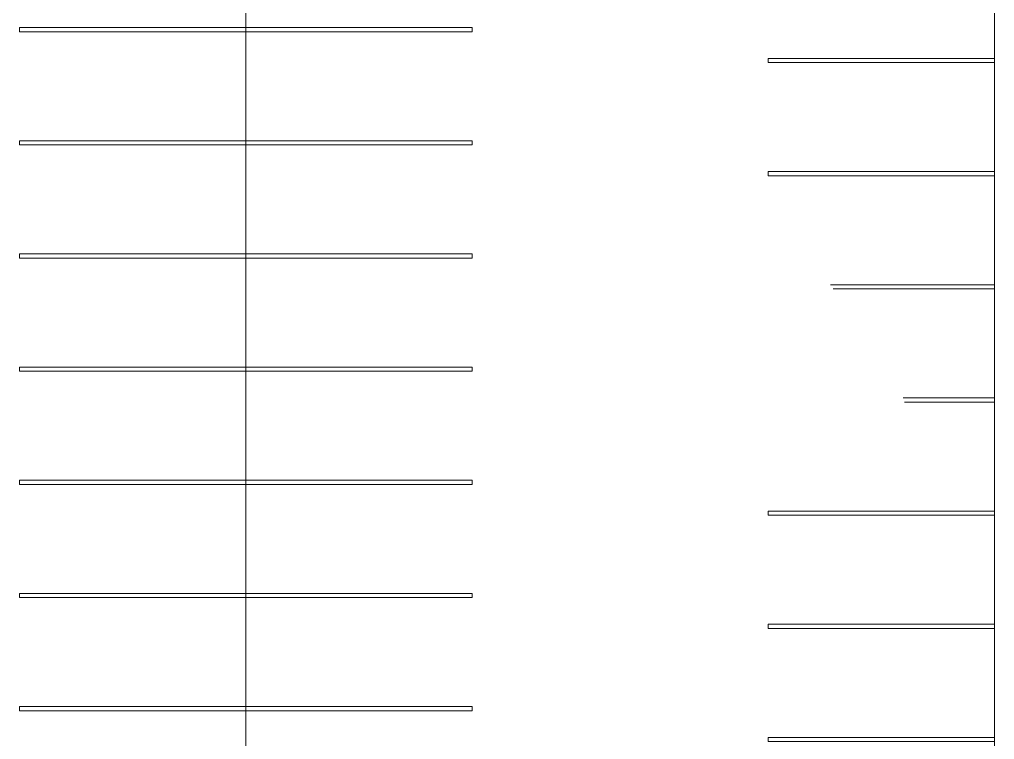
# Model space of a CAD drawing. Header units: metres. Extents: x -55 to 260, y -121 to 64.
# Drawn here: x 212.87 to 236.57, y -7.91 to 9.59 of the extents above; entities that cross this region are included whole.
import ezdxf

# ---------------------------------------------------------------- set-up
doc = ezdxf.new("R2010")
doc.units = ezdxf.units.M
for name, color, linetype, lineweight in [('0-1', 7, 'Continuous', 5), ('45ESTAC-1', 253, 'Continuous', 5), ('70LINEA-1', 254, 'Continuous', 5)]:
    doc.layers.add(name, color=color, linetype=linetype, lineweight=lineweight)

# ---------------------------------------------------------------- blocks, each defined once
blk = doc.blocks.new('Parking Lot - Single - Single-V116-A1 _ A700')
at = {"layer": '70LINEA-1'}
for p, q in [((218.372, 12.04), (218.372, 9.39)), ((223.872, 9.39), (218.373, 9.39)), ((218.373, 9.39), (218.373, 9.29)), ((218.373, 9.29), (223.872, 9.29)), ((223.872, 9.29), (223.872, 9.39))]:
    blk.add_line(p, q, dxfattribs=at)
blk = doc.blocks.new('Parking Lot - Single - Single-V117-A1 _ A700')
at = {"layer": '70LINEA-1'}
for p, q in [((218.372, 9.29), (218.372, 6.64)), ((223.872, 6.64), (218.373, 6.64)), ((218.373, 6.64), (218.373, 6.54)), ((223.872, 6.54), (223.872, 6.64)), ((218.373, 6.54), (223.872, 6.54))]:
    blk.add_line(p, q, dxfattribs=at)
blk = doc.blocks.new('Parking Lot - Single - Single-V118-A1 _ A700')
at = {"layer": '70LINEA-1'}
for p, q in [((218.372, 3.79), (218.372, 1.14)), ((223.872, 1.14), (218.373, 1.14)), ((218.373, 1.14), (218.373, 1.04)), ((218.373, 1.04), (223.872, 1.04)), ((223.872, 1.04), (223.872, 1.14))]:
    blk.add_line(p, q, dxfattribs=at)
blk = doc.blocks.new('Parking Lot - Single - Single-V119-A1 _ A700')
at = {"layer": '70LINEA-1'}
for p, q in [((218.372, 1.04), (218.372, -1.61)), ((218.372, -1.61), (223.872, -1.61)), ((223.872, -1.61), (218.373, -1.61)), ((218.373, -1.61), (218.373, -1.71)), ((223.872, -1.71), (223.872, -1.61)), ((223.872, -1.61), (223.872, -1.61)), ((218.372, -1.71), (218.373, -1.71)), ((218.373, -1.71), (223.872, -1.71))]:
    blk.add_line(p, q, dxfattribs=at)
blk = doc.blocks.new('Parking Lot - Single - Single-V120-A1 _ A700')
at = {"layer": '70LINEA-1'}
for p, q in [((218.372, -1.71), (218.372, -4.36)), ((218.372, -4.36), (223.872, -4.36)), ((218.372, -4.46), (218.373, -4.46)), ((223.872, -4.36), (218.373, -4.36)), ((218.373, -4.36), (218.373, -4.46)), ((218.373, -4.46), (223.872, -4.46)), ((223.872, -4.46), (223.872, -4.36)), ((223.872, -4.36), (223.872, -4.36))]:
    blk.add_line(p, q, dxfattribs=at)
blk = doc.blocks.new('Parking Lot - Single - Single-V121-A1 _ A700')
at = {"layer": '70LINEA-1'}
for p, q in [((218.372, -7.49), (218.372, -9.857)), ((218.372, -9.857), (218.373, -9.857)), ((223.872, -9.857), (218.373, -9.857)), ((218.373, -9.857), (218.373, -9.957)), ((223.872, -9.957), (223.872, -9.857)), ((223.872, -9.857), (223.872, -9.857)), ((218.373, -9.957), (223.872, -9.957))]:
    blk.add_line(p, q, dxfattribs=at)
blk = doc.blocks.new('Parking Lot - Single - Single-V150-A1 _ A700')
at = {"layer": '70LINEA-1'}
for p, q in [((218.372, 12.14), (212.873, 12.14)), ((212.873, 12.14), (212.873, 12.04)), ((212.873, 12.04), (212.873, 12.14)), ((212.873, 12.14), (212.873, 12.14)), ((218.372, 12.04), (218.372, 12.14)), ((212.873, 12.04), (218.372, 12.04)), ((218.372, 12.04), (212.873, 12.04)), ((212.873, 12.04), (212.873, 12.04)), ((218.372, 9.39), (218.372, 12.04)), ((218.372, 12.04), (218.372, 12.04))]:
    blk.add_line(p, q, dxfattribs=at)
blk = doc.blocks.new('Parking Lot - Single - Single-V151-A1 _ A700')
at = {"layer": '70LINEA-1'}
for p, q in [((218.372, 9.39), (212.873, 9.39)), ((212.873, 9.39), (212.873, 9.29)), ((212.873, 9.29), (212.873, 9.39)), ((212.873, 9.39), (212.873, 9.39)), ((212.873, 9.29), (218.372, 9.29)), ((212.873, 9.29), (212.873, 9.29)), ((218.372, 9.29), (218.372, 9.39)), ((218.372, 6.64), (218.372, 9.29))]:
    blk.add_line(p, q, dxfattribs=at)
blk = doc.blocks.new('Parking Lot - Single - Single-V152-A1 _ A700')
at = {"layer": '70LINEA-1'}
for p, q in [((218.372, 3.89), (212.873, 3.89)), ((212.873, 3.89), (212.873, 3.79)), ((212.873, 3.79), (212.873, 3.89)), ((212.873, 3.89), (212.873, 3.89)), ((218.372, 3.79), (218.372, 3.89)), ((212.873, 3.79), (218.372, 3.79)), ((212.873, 3.79), (212.873, 3.79)), ((218.372, 1.14), (218.372, 3.79))]:
    blk.add_line(p, q, dxfattribs=at)
blk = doc.blocks.new('Parking Lot - Single - Single-V153-A1 _ A700')
at = {"layer": '70LINEA-1'}
for p, q in [((218.372, 1.14), (212.873, 1.14)), ((212.873, 1.14), (212.873, 1.04)), ((212.873, 1.04), (212.873, 1.14)), ((212.873, 1.14), (212.873, 1.14)), ((212.873, 1.04), (218.372, 1.04)), ((212.873, 1.04), (212.873, 1.04)), ((218.372, 1.04), (218.372, 1.14)), ((218.372, -1.61), (218.372, 1.04))]:
    blk.add_line(p, q, dxfattribs=at)
blk = doc.blocks.new('Parking Lot - Single - Single-V154-A1 _ A700')
at = {"layer": '70LINEA-1'}
for p, q in [((218.372, -1.61), (212.873, -1.61)), ((212.873, -1.61), (212.873, -1.71)), ((212.873, -1.71), (212.873, -1.61)), ((212.873, -1.61), (218.372, -1.61)), ((212.873, -1.61), (212.873, -1.61)), ((218.372, -1.71), (218.372, -1.61)), ((218.372, -1.61), (218.372, -1.61)), ((212.873, -1.71), (218.372, -1.71)), ((212.873, -1.71), (212.873, -1.71)), ((218.372, -4.36), (218.372, -1.71))]:
    blk.add_line(p, q, dxfattribs=at)
blk = doc.blocks.new('Parking Lot - Single - Single-V155-A1 _ A700')
at = {"layer": '70LINEA-1'}
for p, q in [((218.372, -4.36), (212.873, -4.36)), ((212.873, -4.36), (212.873, -4.46)), ((212.873, -4.36), (212.873, -4.36)), ((212.873, -4.46), (218.372, -4.46)), ((212.873, -4.46), (212.873, -4.46)), ((214.872, -4.36), (218.372, -4.36)), ((218.372, -4.46), (218.372, -4.36)), ((218.372, -4.36), (218.372, -4.36)), ((218.372, -7.11), (218.372, -4.46))]:
    blk.add_line(p, q, dxfattribs=at)
blk = doc.blocks.new('Parking Lot - Single - Single-V156-A1 _ A700')
at = {"layer": '70LINEA-1'}
for p, q in [((218.372, -7.11), (212.873, -7.11)), ((212.873, -7.11), (212.873, -7.21)), ((212.873, -7.11), (212.873, -7.11)), ((212.873, -7.21), (218.372, -7.21)), ((212.873, -7.21), (212.873, -7.21)), ((217.622, -7.11), (218.372, -7.11)), ((218.372, -7.21), (218.372, -7.11)), ((218.372, -7.11), (218.372, -7.11)), ((218.372, -7.86), (218.372, -7.21))]:
    blk.add_line(p, q, dxfattribs=at)
blk = doc.blocks.new('Parking Lot - Single - Single-V178-A1 _ A700')
at = {"layer": '70LINEA-1'}
for p, q in [((236.572, 8.641), (231.072, 8.641)), ((231.072, 8.641), (231.072, 8.541)), ((231.072, 8.641), (231.072, 8.641)), ((231.072, 8.541), (236.572, 8.541)), ((231.259, 8.641), (236.572, 8.641)), ((236.572, 8.541), (236.572, 8.641)), ((236.572, 8.641), (236.572, 8.641)), ((236.572, 5.891), (236.572, 8.541))]:
    blk.add_line(p, q, dxfattribs=at)
blk = doc.blocks.new('Parking Lot - Single - Single-V179-A1 _ A700')
at = {"layer": '70LINEA-1'}
for p, q in [((236.572, 5.891), (231.072, 5.891)), ((231.072, 5.891), (231.072, 5.791)), ((231.072, 5.791), (236.572, 5.791)), ((233.019, 5.891), (236.572, 5.891)), ((236.572, 5.791), (236.572, 5.891)), ((236.572, 5.891), (236.572, 5.891)), ((236.572, 3.141), (236.572, 5.791))]:
    blk.add_line(p, q, dxfattribs=at)
blk = doc.blocks.new('Parking Lot - Single - Single-V180-A1 _ A700')
at = {"layer": '70LINEA-1'}
for p, q in [((236.572, 3.141), (232.589, 3.141)), ((234.779, 3.141), (236.572, 3.141)), ((236.572, 3.041), (236.572, 3.141)), ((236.572, 3.141), (236.572, 3.141)), ((232.653, 3.041), (236.572, 3.041)), ((236.572, 0.391), (236.572, 3.041))]:
    blk.add_line(p, q, dxfattribs=at)
blk = doc.blocks.new('Parking Lot - Single - Single-V181-A1 _ A700')
at = {"layer": '70LINEA-1'}
for p, q in [((236.572, 0.391), (234.349, 0.391)), ((234.382, 0.291), (236.572, 0.291)), ((236.539, 0.391), (236.572, 0.391)), ((236.572, 0.291), (236.572, 0.391)), ((236.572, 0.391), (236.572, 0.391)), ((236.572, -2.359), (236.572, 0.291))]:
    blk.add_line(p, q, dxfattribs=at)
blk = doc.blocks.new('Parking Lot - Single - Single-V182-A1 _ A700')
at = {"layer": '70LINEA-1'}
for p, q in [((231.072, -2.459), (231.072, -2.359)), ((231.072, -2.359), (236.572, -2.359)), ((231.072, -2.359), (231.073, -2.359)), ((236.572, -2.359), (231.073, -2.359)), ((231.073, -2.359), (231.073, -2.459)), ((236.572, -2.459), (236.572, -2.359)), ((236.572, -2.359), (236.572, -2.359)), ((231.073, -2.459), (231.072, -2.459)), ((231.073, -2.459), (236.572, -2.459)), ((236.572, -5.109), (236.572, -2.459))]:
    blk.add_line(p, q, dxfattribs=at)
blk = doc.blocks.new('22011_AR_rvt-1-A1 _ A700')
at = {"layer": '70LINEA-1'}
for p, q in [((236.572, 10.34), (236.572, 8.641)), ((236.572, 8.541), (236.572, 5.891)), ((236.572, 5.791), (236.572, 3.141)), ((236.572, 3.041), (236.572, 0.391)), ((236.572, 0.291), (236.572, -2.359)), ((236.572, -2.459), (236.572, -5.109)), ((236.572, -5.209), (236.572, -7.859))]:
    blk.add_line(p, q, dxfattribs=at)
at = {"layer": '45ESTAC-1'}
for name, p in [('Parking Lot - Single - Single-V150-A1 _ A700', (0, 0)), ('Parking Lot - Single - Single-V116-A1 _ A700', (0, 0)), ('Parking Lot - Single - Single-V151-A1 _ A700', (0, 0)), ('Parking Lot - Single - Single-V117-A1 _ A700', (0, 0)), ('Parking Lot - Single - Single-V178-A1 _ A700', (0, 0)), ('Parking Lot - Single - Single-V151-A1 _ A700', (0, -2.75)), ('Parking Lot - Single - Single-V117-A1 _ A700', (0, -2.75)), ('Parking Lot - Single - Single-V179-A1 _ A700', (0, 0)), ('Parking Lot - Single - Single-V152-A1 _ A700', (0, 0)), ('Parking Lot - Single - Single-V118-A1 _ A700', (0, 0)), ('Parking Lot - Single - Single-V180-A1 _ A700', (0, 0)), ('Parking Lot - Single - Single-V153-A1 _ A700', (0, 0)), ('Parking Lot - Single - Single-V119-A1 _ A700', (0, 0)), ('Parking Lot - Single - Single-V181-A1 _ A700', (0, 0)), ('Parking Lot - Single - Single-V154-A1 _ A700', (0, 0)), ('Parking Lot - Single - Single-V120-A1 _ A700', (0, 0)), ('Parking Lot - Single - Single-V182-A1 _ A700', (0, 0)), ('Parking Lot - Single - Single-V155-A1 _ A700', (0, 0)), ('Parking Lot - Single - Single-V120-A1 _ A700', (0, -2.75)), ('Parking Lot - Single - Single-V182-A1 _ A700', (0, -2.75)), ('Parking Lot - Single - Single-V156-A1 _ A700', (0, 0)), ('Parking Lot - Single - Single-V121-A1 _ A700', (0, 0)), ('Parking Lot - Single - Single-V182-A1 _ A700', (0, -5.5))]:
    blk.add_blockref(name, p, dxfattribs=at)
blk = doc.blocks.new('Parking Lot - Single - Single-V514-A1 _ A700')
at = {"layer": '70LINEA-1'}
for p, q in [((218.372, 12.04), (218.372, 9.39)), ((223.872, 9.39), (218.373, 9.39)), ((218.373, 9.39), (218.373, 9.29)), ((218.373, 9.29), (223.872, 9.29)), ((223.872, 9.29), (223.872, 9.39))]:
    blk.add_line(p, q, dxfattribs=at)
blk = doc.blocks.new('Parking Lot - Single - Single-V515-A1 _ A700')
at = {"layer": '70LINEA-1'}
for p, q in [((218.372, 9.29), (218.372, 6.64)), ((223.872, 6.64), (218.373, 6.64)), ((218.373, 6.64), (218.373, 6.54)), ((223.872, 6.54), (223.872, 6.64)), ((218.373, 6.54), (223.872, 6.54))]:
    blk.add_line(p, q, dxfattribs=at)
blk = doc.blocks.new('Parking Lot - Single - Single-V516-A1 _ A700')
at = {"layer": '70LINEA-1'}
for p, q in [((218.372, 3.79), (218.372, 1.14)), ((223.872, 1.14), (218.373, 1.14)), ((218.373, 1.14), (218.373, 1.04)), ((218.373, 1.04), (223.872, 1.04)), ((223.872, 1.04), (223.872, 1.14))]:
    blk.add_line(p, q, dxfattribs=at)
blk = doc.blocks.new('Parking Lot - Single - Single-V517-A1 _ A700')
at = {"layer": '70LINEA-1'}
for p, q in [((218.372, 1.04), (218.372, -1.61)), ((218.372, -1.61), (223.872, -1.61)), ((223.872, -1.61), (218.373, -1.61)), ((218.373, -1.61), (218.373, -1.71)), ((223.872, -1.71), (223.872, -1.61)), ((223.872, -1.61), (223.872, -1.61)), ((218.372, -1.71), (218.373, -1.71)), ((218.373, -1.71), (223.872, -1.71))]:
    blk.add_line(p, q, dxfattribs=at)
blk = doc.blocks.new('Parking Lot - Single - Single-V518-A1 _ A700')
at = {"layer": '70LINEA-1'}
for p, q in [((218.372, -1.71), (218.372, -4.36)), ((218.372, -4.36), (223.872, -4.36)), ((218.372, -4.46), (218.373, -4.46)), ((223.872, -4.36), (218.373, -4.36)), ((218.373, -4.36), (218.373, -4.46)), ((218.373, -4.46), (223.872, -4.46)), ((223.872, -4.46), (223.872, -4.36)), ((223.872, -4.36), (223.872, -4.36))]:
    blk.add_line(p, q, dxfattribs=at)
blk = doc.blocks.new('Parking Lot - Single - Single-V519-A1 _ A700')
at = {"layer": '70LINEA-1'}
for p, q in [((218.372, -7.49), (218.372, -9.857)), ((218.372, -9.857), (218.373, -9.857)), ((223.872, -9.857), (218.373, -9.857)), ((218.373, -9.857), (218.373, -9.957)), ((223.872, -9.957), (223.872, -9.857)), ((223.872, -9.857), (223.872, -9.857)), ((218.373, -9.957), (223.872, -9.957))]:
    blk.add_line(p, q, dxfattribs=at)
blk = doc.blocks.new('Parking Lot - Single - Single-V548-A1 _ A700')
at = {"layer": '70LINEA-1'}
for p, q in [((218.372, 12.14), (212.873, 12.14)), ((212.873, 12.14), (212.873, 12.04)), ((212.873, 12.04), (212.873, 12.14)), ((212.873, 12.14), (212.873, 12.14)), ((218.372, 12.04), (218.372, 12.14)), ((212.873, 12.04), (218.372, 12.04)), ((218.372, 12.04), (212.873, 12.04)), ((212.873, 12.04), (212.873, 12.04)), ((218.372, 9.39), (218.372, 12.04)), ((218.372, 12.04), (218.372, 12.04))]:
    blk.add_line(p, q, dxfattribs=at)
blk = doc.blocks.new('Parking Lot - Single - Single-V549-A1 _ A700')
at = {"layer": '70LINEA-1'}
for p, q in [((218.372, 9.39), (212.873, 9.39)), ((212.873, 9.39), (212.873, 9.29)), ((212.873, 9.29), (212.873, 9.39)), ((212.873, 9.39), (212.873, 9.39)), ((212.873, 9.29), (218.372, 9.29)), ((212.873, 9.29), (212.873, 9.29)), ((218.372, 9.29), (218.372, 9.39)), ((218.372, 6.64), (218.372, 9.29))]:
    blk.add_line(p, q, dxfattribs=at)
blk = doc.blocks.new('Parking Lot - Single - Single-V550-A1 _ A700')
at = {"layer": '70LINEA-1'}
for p, q in [((218.372, 3.89), (212.873, 3.89)), ((212.873, 3.89), (212.873, 3.79)), ((212.873, 3.79), (212.873, 3.89)), ((212.873, 3.89), (212.873, 3.89)), ((218.372, 3.79), (218.372, 3.89)), ((212.873, 3.79), (218.372, 3.79)), ((212.873, 3.79), (212.873, 3.79)), ((218.372, 1.14), (218.372, 3.79))]:
    blk.add_line(p, q, dxfattribs=at)
blk = doc.blocks.new('Parking Lot - Single - Single-V551-A1 _ A700')
at = {"layer": '70LINEA-1'}
for p, q in [((218.372, 1.14), (212.873, 1.14)), ((212.873, 1.14), (212.873, 1.04)), ((212.873, 1.04), (212.873, 1.14)), ((212.873, 1.14), (212.873, 1.14)), ((212.873, 1.04), (218.372, 1.04)), ((212.873, 1.04), (212.873, 1.04)), ((218.372, 1.04), (218.372, 1.14)), ((218.372, -1.61), (218.372, 1.04))]:
    blk.add_line(p, q, dxfattribs=at)
blk = doc.blocks.new('Parking Lot - Single - Single-V552-A1 _ A700')
at = {"layer": '70LINEA-1'}
for p, q in [((218.372, -1.61), (212.873, -1.61)), ((212.873, -1.61), (212.873, -1.71)), ((212.873, -1.71), (212.873, -1.61)), ((212.873, -1.61), (218.372, -1.61)), ((212.873, -1.61), (212.873, -1.61)), ((218.372, -1.71), (218.372, -1.61)), ((218.372, -1.61), (218.372, -1.61)), ((212.873, -1.71), (218.372, -1.71)), ((212.873, -1.71), (212.873, -1.71)), ((218.372, -4.36), (218.372, -1.71))]:
    blk.add_line(p, q, dxfattribs=at)
blk = doc.blocks.new('Parking Lot - Single - Single-V553-A1 _ A700')
at = {"layer": '70LINEA-1'}
for p, q in [((218.372, -4.36), (212.873, -4.36)), ((212.873, -4.36), (212.873, -4.46)), ((212.873, -4.36), (212.873, -4.36)), ((212.873, -4.46), (218.372, -4.46)), ((212.873, -4.46), (212.873, -4.46)), ((214.872, -4.36), (218.372, -4.36)), ((218.372, -4.46), (218.372, -4.36)), ((218.372, -4.36), (218.372, -4.36)), ((218.372, -7.11), (218.372, -4.46))]:
    blk.add_line(p, q, dxfattribs=at)
blk = doc.blocks.new('Parking Lot - Single - Single-V554-A1 _ A700')
at = {"layer": '70LINEA-1'}
for p, q in [((218.372, -7.11), (212.873, -7.11)), ((212.873, -7.11), (212.873, -7.21)), ((212.873, -7.11), (212.873, -7.11)), ((212.873, -7.21), (218.372, -7.21)), ((212.873, -7.21), (212.873, -7.21)), ((217.622, -7.11), (218.372, -7.11)), ((218.372, -7.21), (218.372, -7.11)), ((218.372, -7.11), (218.372, -7.11)), ((218.372, -7.86), (218.372, -7.21))]:
    blk.add_line(p, q, dxfattribs=at)
blk = doc.blocks.new('Parking Lot - Single - Single-V576-A1 _ A700')
at = {"layer": '70LINEA-1'}
for p, q in [((236.572, 8.641), (231.072, 8.641)), ((231.072, 8.641), (231.072, 8.541)), ((231.072, 8.641), (231.072, 8.641)), ((231.072, 8.541), (236.572, 8.541)), ((231.259, 8.641), (236.572, 8.641)), ((236.572, 8.541), (236.572, 8.641)), ((236.572, 8.641), (236.572, 8.641)), ((236.572, 5.891), (236.572, 8.541))]:
    blk.add_line(p, q, dxfattribs=at)
blk = doc.blocks.new('Parking Lot - Single - Single-V577-A1 _ A700')
at = {"layer": '70LINEA-1'}
for p, q in [((236.572, 5.891), (231.072, 5.891)), ((231.072, 5.891), (231.072, 5.791)), ((231.072, 5.791), (236.572, 5.791)), ((233.019, 5.891), (236.572, 5.891)), ((236.572, 5.791), (236.572, 5.891)), ((236.572, 5.891), (236.572, 5.891)), ((236.572, 3.141), (236.572, 5.791))]:
    blk.add_line(p, q, dxfattribs=at)
blk = doc.blocks.new('Parking Lot - Single - Single-V578-A1 _ A700')
at = {"layer": '70LINEA-1'}
for p, q in [((236.572, 3.141), (232.589, 3.141)), ((234.779, 3.141), (236.572, 3.141)), ((236.572, 3.041), (236.572, 3.141)), ((236.572, 3.141), (236.572, 3.141)), ((232.653, 3.041), (236.572, 3.041)), ((236.572, 0.391), (236.572, 3.041))]:
    blk.add_line(p, q, dxfattribs=at)
blk = doc.blocks.new('Parking Lot - Single - Single-V579-A1 _ A700')
at = {"layer": '70LINEA-1'}
for p, q in [((236.572, 0.391), (234.349, 0.391)), ((234.382, 0.291), (236.572, 0.291)), ((236.539, 0.391), (236.572, 0.391)), ((236.572, 0.291), (236.572, 0.391)), ((236.572, 0.391), (236.572, 0.391)), ((236.572, -2.359), (236.572, 0.291))]:
    blk.add_line(p, q, dxfattribs=at)
blk = doc.blocks.new('Parking Lot - Single - Single-V580-A1 _ A700')
at = {"layer": '70LINEA-1'}
for p, q in [((231.072, -2.459), (231.072, -2.359)), ((231.072, -2.359), (236.572, -2.359)), ((231.072, -2.359), (231.073, -2.359)), ((236.572, -2.359), (231.073, -2.359)), ((231.073, -2.359), (231.073, -2.459)), ((236.572, -2.459), (236.572, -2.359)), ((236.572, -2.359), (236.572, -2.359)), ((231.073, -2.459), (231.072, -2.459)), ((231.073, -2.459), (236.572, -2.459)), ((236.572, -5.109), (236.572, -2.459))]:
    blk.add_line(p, q, dxfattribs=at)
blk = doc.blocks.new('22011_AR_rvt-2-A1 _ A700')
at = {"layer": '70LINEA-1'}
for p, q in [((236.572, 10.34), (236.572, 8.641)), ((236.572, 8.541), (236.572, 5.891)), ((236.572, 5.791), (236.572, 3.141)), ((236.572, 3.041), (236.572, 0.391)), ((236.572, 0.291), (236.572, -2.359)), ((236.572, -2.459), (236.572, -5.109)), ((236.572, -5.209), (236.572, -7.859))]:
    blk.add_line(p, q, dxfattribs=at)
at = {"layer": '45ESTAC-1'}
for name, p in [('Parking Lot - Single - Single-V548-A1 _ A700', (0, 0)), ('Parking Lot - Single - Single-V514-A1 _ A700', (0, 0)), ('Parking Lot - Single - Single-V549-A1 _ A700', (0, 0)), ('Parking Lot - Single - Single-V515-A1 _ A700', (0, 0)), ('Parking Lot - Single - Single-V576-A1 _ A700', (0, 0)), ('Parking Lot - Single - Single-V549-A1 _ A700', (0, -2.75)), ('Parking Lot - Single - Single-V515-A1 _ A700', (0, -2.75)), ('Parking Lot - Single - Single-V577-A1 _ A700', (0, 0)), ('Parking Lot - Single - Single-V550-A1 _ A700', (0, 0)), ('Parking Lot - Single - Single-V516-A1 _ A700', (0, 0)), ('Parking Lot - Single - Single-V578-A1 _ A700', (0, 0)), ('Parking Lot - Single - Single-V551-A1 _ A700', (0, 0)), ('Parking Lot - Single - Single-V517-A1 _ A700', (0, 0)), ('Parking Lot - Single - Single-V579-A1 _ A700', (0, 0)), ('Parking Lot - Single - Single-V552-A1 _ A700', (0, 0)), ('Parking Lot - Single - Single-V518-A1 _ A700', (0, 0)), ('Parking Lot - Single - Single-V580-A1 _ A700', (0, 0)), ('Parking Lot - Single - Single-V553-A1 _ A700', (0, 0)), ('Parking Lot - Single - Single-V518-A1 _ A700', (0, -2.75)), ('Parking Lot - Single - Single-V580-A1 _ A700', (0, -2.75)), ('Parking Lot - Single - Single-V554-A1 _ A700', (0, 0)), ('Parking Lot - Single - Single-V519-A1 _ A700', (0, 0)), ('Parking Lot - Single - Single-V580-A1 _ A700', (0, -5.5))]:
    blk.add_blockref(name, p, dxfattribs=at)

msp = doc.modelspace()

# ---------------------------------------------------------------- block references
at = {"layer": '0-1'}
for name in ['22011_AR_rvt-2-A1 _ A700', '22011_AR_rvt-1-A1 _ A700']:
    msp.add_blockref(name, (0, 0), dxfattribs=at)

doc.saveas('drawing.dxf')
